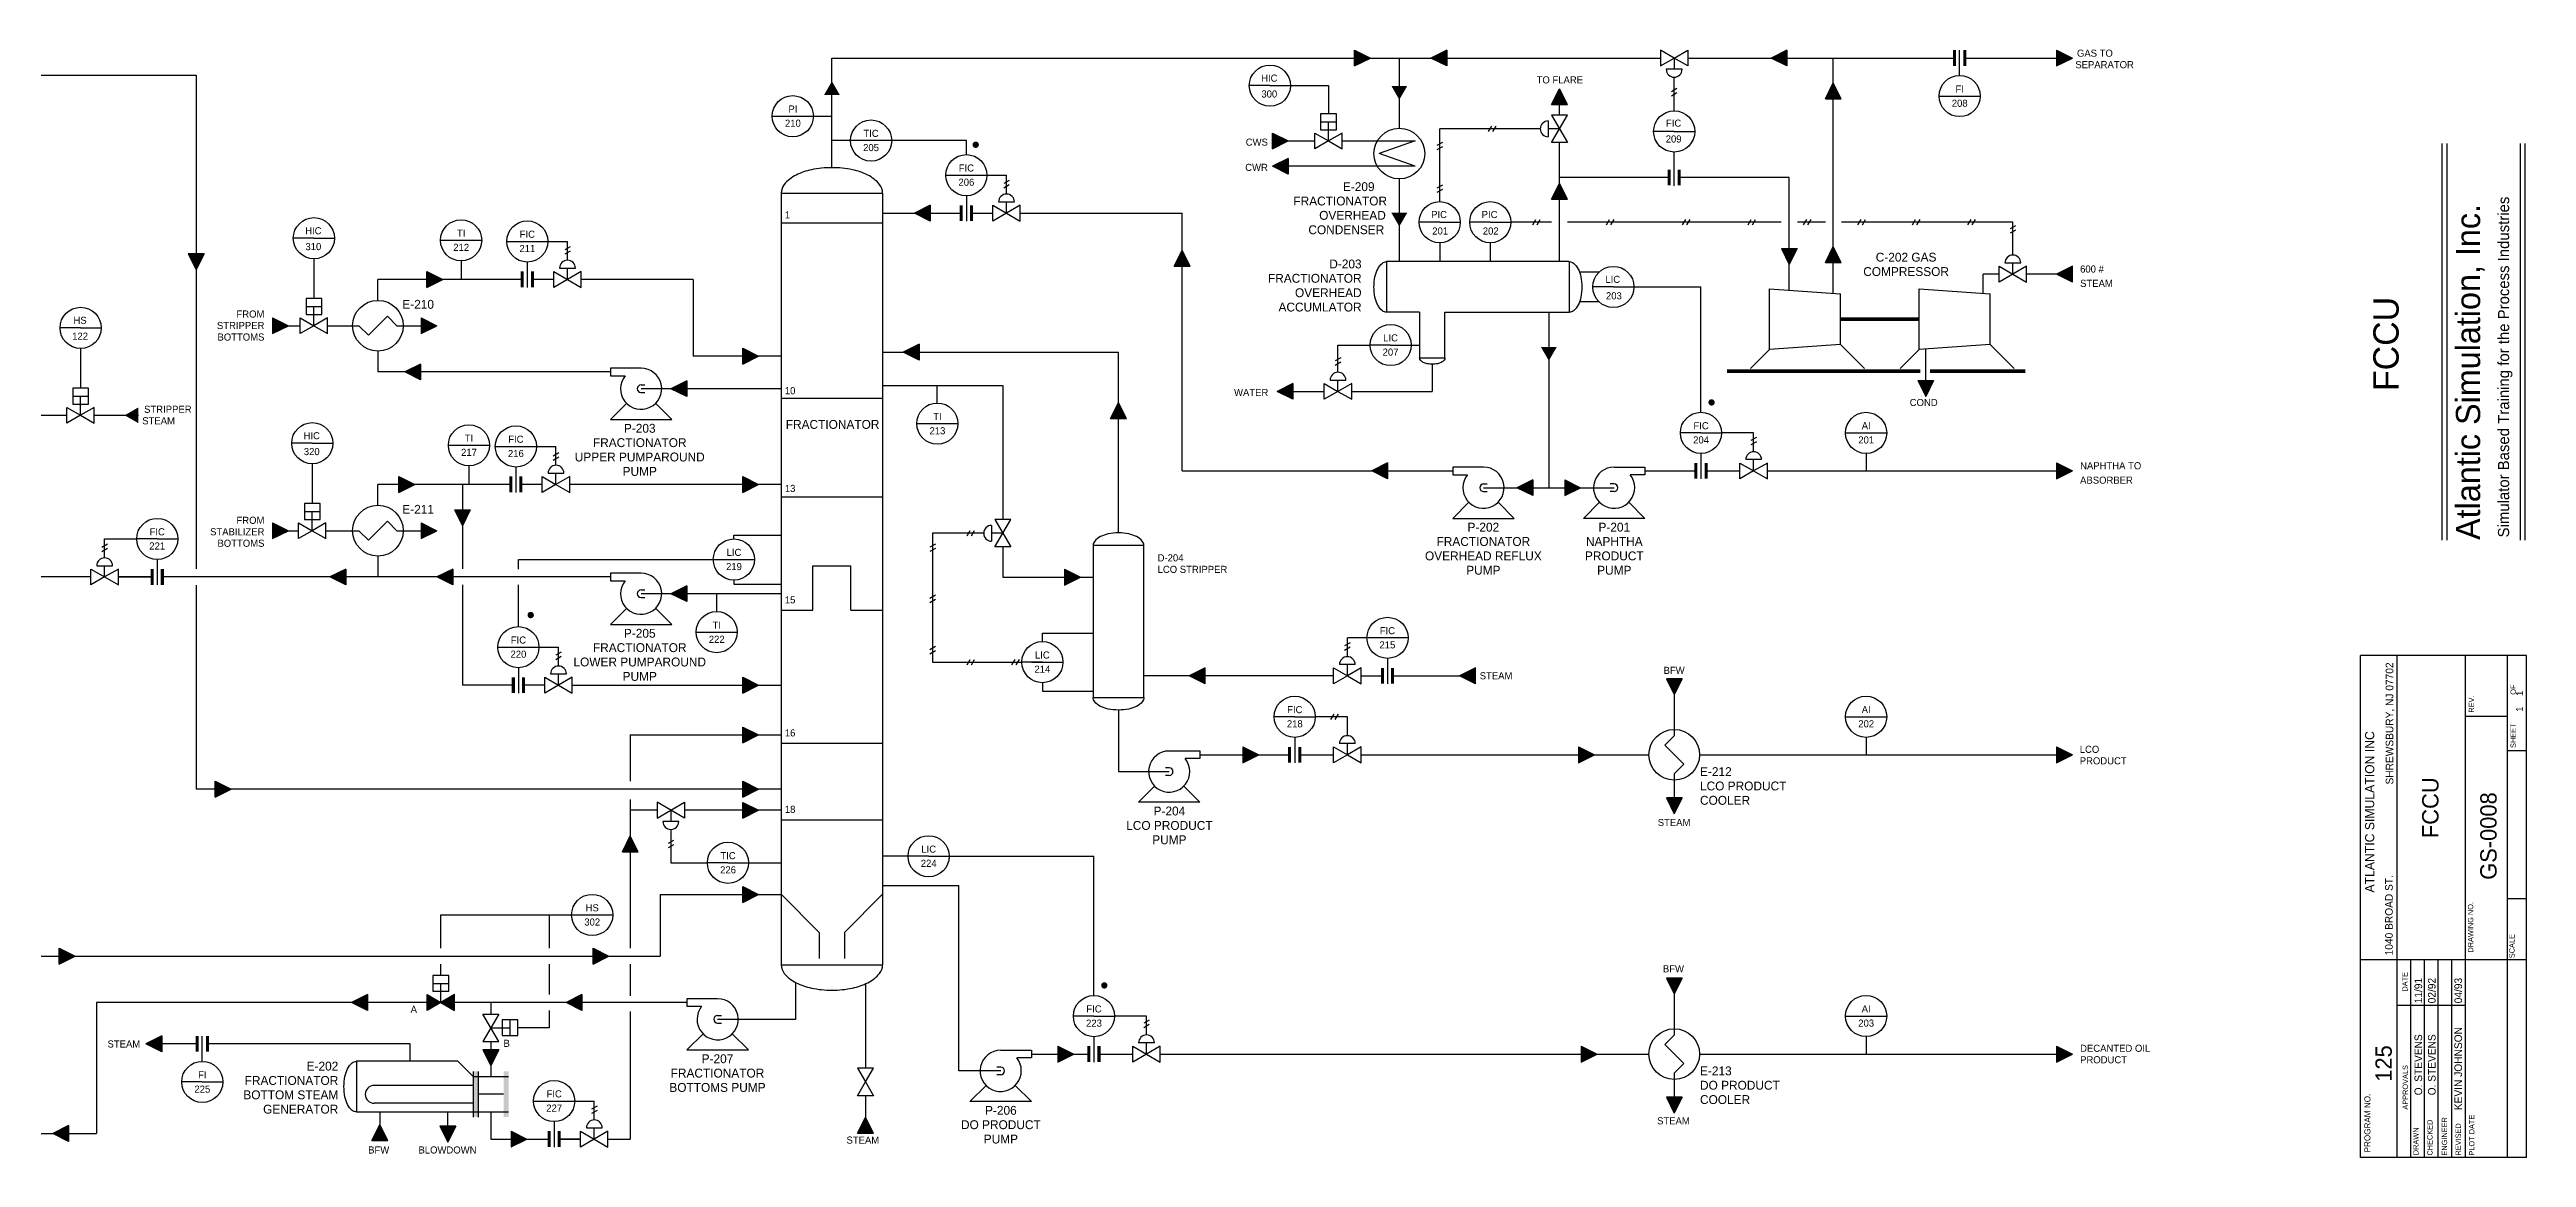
# Model space of a CAD drawing. Extents: x 0.1 to 82.6, y 0 to 21.8.
# Drawn here: x 33.72 to 82.56, y -0.03 to 21.83 of the extents above; entities that cross this region are included whole.
import ezdxf
from ezdxf.enums import TextEntityAlignment as Align

# ---------------------------------------------------------------- set-up
doc = ezdxf.new("R2010")
doc.units = 0
doc.linetypes.add('HIDDEN', pattern=[0])
doc.layers.get('0').update_dxf_attribs({"linetype": 'CONTINUOUS'})
for name, color, linetype in [('E-EQUIP', 2, 'HIDDEN'), ('E-INSTR', 4, 'HIDDEN'), ('EQUIP', 2, 'CONTINUOUS'), ('GS-SSSS', 7, 'CONTINUOUS'), ('INSTR', 4, 'CONTINUOUS'), ('LINE', 7, 'CONTINUOUS'), ('TEXT', 3, 'CONTINUOUS'), ('TITLE', 6, 'CONTINUOUS'), ('VALVE', 1, 'CONTINUOUS')]:
    doc.layers.add(name, color=color, linetype=linetype)

# ---------------------------------------------------------------- blocks, each defined once
blk = doc.blocks.new('G-ARROW')
at = {"color": 0}
for p, q in [((-0.3125, 0.15625), (0, 0)), ((-0.3125, 0.15625), (-0.3125, -0.15625)), ((-0.3125, -0.15625), (0, 0))]:
    blk.add_line(p, q, dxfattribs=at)
blk.add_solid([(0, 0), (-0.3125, 0.15625), (-0.3125, -0.15625)], dxfattribs=at)
blk = doc.blocks.new('ARROW')
at = {"color": 0}
blk.add_solid([(0, 0), (-0.271, 0.156), (-0.271, -0.156)], dxfattribs=at)
blk = doc.blocks.new('PN-V')
at = {"color": 0}
for p, q in [((0.054, 0.031), (-0.054, -0.031)), ((0.054, -0.055), (-0.054, -0.118))]:
    blk.add_line(p, q, dxfattribs=at)
blk = doc.blocks.new('HS-NO')
at = {"color": 0}
for p, q in [((0.156, 0.378), (-0.156, 0.378)), ((0, 0), (0, 0.378))]:
    blk.add_line(p, q, dxfattribs=at)
for points in [[(0.156, 0.222), (0.156, 0.534), (-0.156, 0.534), (-0.156, 0.222)], [(-0.271, -0.156), (-0.271, 0.156), (0, 0)], [(0.271, -0.156), (0.271, 0.156), (0, 0)]]:
    blk.add_lwpolyline(points, close=True, dxfattribs=at)
blk = doc.blocks.new('HS-NC')
at = {"color": 0}
for p, q in [((-0.156, 0.378), (0.156, 0.378)), ((0, 0), (0, 0.378))]:
    blk.add_line(p, q, dxfattribs=at)
for points in [[(0.156, 0.222), (0.156, 0.534), (-0.156, 0.534), (-0.156, 0.222)], [(-0.271, -0.156), (-0.271, 0.156), (0, 0)], [(0.271, -0.156), (0.271, 0.156), (0, 0)]]:
    blk.add_lwpolyline(points, close=True, dxfattribs=at)
blk.add_solid([(0.271, -0.156), (0.271, 0.156), (-0.271, 0.156), (-0.271, -0.156)], dxfattribs=at)
blk = doc.blocks.new('PN-H')
at = {"color": 0}
for p, q in [((-0.031, -0.054), (0.031, 0.054)), ((0.055, -0.054), (0.118, 0.054))]:
    blk.add_line(p, q, dxfattribs=at)

msp = doc.modelspace()

# ---------------------------------------------------------------- linework, layer by layer
at = {"color": 0}
for p, q in [((82.562, 9.87), (79.292, 9.87)), ((79.292, -0.03), (79.292, 9.87)), ((80.012, -0.03), (80.012, 9.87)), ((81.362, -0.03), (81.362, 9.87)), ((82.187, -0.03), (82.187, 9.87)), ((82.562, -0.03), (82.562, 9.87)), ((82.187, 8.67), (81.362, 8.67)), ((82.562, 7.995), (82.187, 7.995)), ((82.562, 5.07), (82.187, 5.07)), ((82.562, 3.87), (79.292, 3.87)), ((80.282, -0.03), (80.282, 3.87)), ((80.552, -0.03), (80.552, 3.87)), ((80.822, -0.03), (80.822, 3.87)), ((81.092, -0.03), (81.092, 3.87)), ((81.362, 2.97), (80.012, 2.97)), ((82.562, -0.03), (79.292, -0.03))]:
    msp.add_line(p, q, dxfattribs=at)
for points in [[(71.255, 21.815), (71.255, 21.502), (71.315, 21.815), (71.315, 21.502)], [(71.515, 21.815), (71.515, 21.502), (71.455, 21.815), (71.455, 21.502)], [(65.626, 19.46), (65.626, 19.148), (65.686, 19.46), (65.686, 19.148)], [(65.886, 19.46), (65.886, 19.148), (65.826, 19.46), (65.826, 19.148)], [(51.668, 18.442), (51.668, 18.755), (51.728, 18.442), (51.728, 18.755)], [(51.928, 18.442), (51.928, 18.755), (51.868, 18.442), (51.868, 18.755)], [(43.011, 17.135), (43.011, 17.448), (43.071, 17.135), (43.071, 17.448)], [(43.271, 17.135), (43.271, 17.448), (43.211, 17.135), (43.211, 17.448)], [(42.785, 13.091), (42.785, 13.404), (42.845, 13.091), (42.845, 13.404)], [(43.045, 13.091), (43.045, 13.404), (42.985, 13.091), (42.985, 13.404)], [(66.154, 13.358), (66.154, 13.67), (66.214, 13.358), (66.214, 13.67)], [(66.414, 13.358), (66.414, 13.67), (66.354, 13.358), (66.354, 13.67)], [(35.714, 11.266), (35.714, 11.578), (35.774, 11.266), (35.774, 11.578)], [(35.974, 11.266), (35.974, 11.578), (35.914, 11.266), (35.914, 11.578)], [(42.835, 9.131), (42.835, 9.443), (42.895, 9.131), (42.895, 9.443)], [(43.095, 9.131), (43.095, 9.443), (43.035, 9.131), (43.035, 9.443)], [(59.973, 9.315), (59.973, 9.627), (60.033, 9.315), (60.033, 9.627)], [(60.233, 9.315), (60.233, 9.627), (60.173, 9.315), (60.173, 9.627)], [(58.143, 7.757), (58.143, 8.07), (58.203, 7.757), (58.203, 8.07)], [(58.403, 7.757), (58.403, 8.07), (58.343, 7.757), (58.343, 8.07)], [(36.602, 2.366), (36.602, 2.054), (36.662, 2.366), (36.662, 2.054)], [(36.862, 2.366), (36.862, 2.054), (36.802, 2.366), (36.802, 2.054)], [(54.184, 1.853), (54.184, 2.166), (54.244, 1.853), (54.244, 2.166)], [(54.444, 1.853), (54.444, 2.166), (54.384, 1.853), (54.384, 2.166)], [(43.54, 0.176), (43.54, 0.489), (43.6, 0.176), (43.6, 0.489)], [(43.8, 0.176), (43.8, 0.489), (43.74, 0.176), (43.74, 0.489)]]:
    msp.add_solid(points, dxfattribs=at)
at = {"layer": 'E-EQUIP', "color": 0}
for p, q in [((48.148, 18.411), (50.148, 18.411)), ((48.148, 14.948), (50.148, 14.948)), ((48.148, 13.001), (50.148, 13.001)), ((48.773, 11.64), (49.523, 11.64)), ((48.773, 10.765), (48.773, 11.64)), ((49.523, 10.765), (49.523, 11.64)), ((48.148, 10.765), (48.773, 10.765)), ((49.523, 10.765), (50.148, 10.765)), ((48.148, 8.141), (50.148, 8.141)), ((48.148, 6.632), (50.148, 6.632))]:
    msp.add_line(p, q, dxfattribs=at)
at = {"layer": 'E-INSTR', "color": 0}
for p, q in [((51.798, 20.031), (50.326, 20.031)), ((51.798, 19.755), (51.798, 20.031)), ((64.964, 17.143), (66.284, 17.143)), ((66.284, 14.67), (66.284, 17.143)), ((42.965, 11.578), (42.965, 11.766)), ((42.965, 11.766), (46.808, 11.766)), ((42.965, 10.443), (42.965, 11.265)), ((53.086, 9.742), (53.298, 9.742)), ((51.461, 5.912), (54.314, 5.912)), ((54.314, 3.166), (54.314, 5.912)), ((41.435, 4.097), (41.435, 4.754)), ((41.435, 4.754), (44.013, 4.754)), ((43.571, 4.754), (43.571, 4.097)), ((41.435, 3.561), (41.435, 3.784)), ((43.571, 3.784), (43.571, 3.184)), ((43.571, 2.529), (42.957, 2.529)), ((43.571, 2.871), (43.571, 2.529))]:
    msp.add_line(p, q, dxfattribs=at)
at = {"layer": 'EQUIP', "color": 0}
for p, q in [((48.148, 18.996), (50.148, 18.996)), ((48.148, 18.996), (48.148, 3.77)), ((50.148, 18.996), (50.148, 3.77)), ((63.686, 17.643), (60.086, 17.643)), ((60.086, 17.643), (60.086, 16.643)), ((63.686, 17.643), (63.686, 16.643)), ((67.633, 17.106), (69.033, 17.006)), ((67.633, 15.906), (67.633, 17.106)), ((70.586, 17.106), (71.986, 17.006)), ((70.586, 15.906), (70.586, 17.106)), ((60.736, 16.643), (60.086, 16.643)), ((60.736, 16.643), (60.736, 15.743)), ((61.236, 15.743), (61.236, 16.643)), ((61.236, 16.643), (63.686, 16.643)), ((69.033, 16.006), (69.033, 17.006)), ((71.986, 16.006), (71.986, 17.006)), ((60.736, 15.743), (61.236, 15.743)), ((67.633, 15.906), (67.259, 15.533)), ((69.033, 16.006), (67.633, 15.906)), ((69.033, 16.006), (69.508, 15.533)), ((70.586, 15.906), (70.212, 15.533)), ((71.986, 16.006), (70.586, 15.906)), ((71.986, 16.006), (72.46, 15.533)), ((55.298, 12.044), (54.298, 12.044)), ((54.298, 12.044), (54.298, 9.044)), ((55.298, 9.044), (55.298, 12.044)), ((54.298, 9.044), (55.298, 9.044)), ((48.148, 5.163), (48.898, 4.41)), ((50.148, 5.163), (49.398, 4.41)), ((48.898, 4.41), (48.898, 3.896)), ((49.398, 4.41), (49.398, 3.896)), ((48.148, 3.77), (50.148, 3.77)), ((41.773, 1.867), (39.773, 1.867)), ((39.773, 1.867), (39.773, 0.867)), ((42.073, 1.567), (41.773, 1.867)), ((42.073, 1.667), (42.073, 0.767)), ((42.073, 1.567), (42.773, 1.567)), ((42.173, 1.667), (42.173, 0.767)), ((42.673, 1.217), (42.173, 1.217)), ((39.773, 0.867), (42.773, 0.867))]:
    msp.add_line(p, q, dxfattribs=at)
for points in [[(50.148, 18.996, 0.174705), (50.087, 19.166, 0.104203), (49.855, 19.35, 0.064948), (49.552, 19.455, 0.051099), (49.148, 19.496, 0.051099), (48.744, 19.455, 0.064948), (48.441, 19.35, 0.104203), (48.209, 19.166, 0.174705), (48.148, 18.996, 0.174705)], [(60.086, 16.643, -0.174705), (60.001, 16.673, -0.104203), (59.909, 16.789, -0.064948), (59.856, 16.94, -0.051099), (59.836, 17.143, -0.051099), (59.856, 17.345, -0.064948), (59.909, 17.496, -0.104203), (60.001, 17.612, -0.174705), (60.086, 17.643, -0.174705)], [(63.686, 17.643, -0.174705), (63.77, 17.612, -0.104203), (63.862, 17.496, -0.064948), (63.915, 17.345, -0.051099), (63.936, 17.143, -0.051099), (63.915, 16.94, -0.064948), (63.862, 16.789, -0.104203), (63.77, 16.673, -0.174705), (63.686, 16.643, -0.174705)], [(61.236, 15.743, -0.174705), (61.22, 15.7, -0.104203), (61.162, 15.654, -0.064948), (61.087, 15.628, -0.051099), (60.986, 15.618, -0.051099), (60.885, 15.628, -0.064948), (60.809, 15.654, -0.104203), (60.751, 15.7, -0.174705), (60.736, 15.743, -0.174705)], [(55.298, 12.044, 0.176325), (55.268, 12.127, 0.103901), (55.152, 12.218, 0.064303), (55.001, 12.27, 0.050467), (54.798, 12.291, 0.050467), (54.596, 12.27, 0.064303), (54.445, 12.218, 0.103901), (54.329, 12.127, 0.176325), (54.298, 12.044, 0.176325)], [(55.298, 9.044, -0.176325), (55.268, 8.96, -0.103901), (55.152, 8.869, -0.064303), (55.001, 8.817, -0.050467), (54.798, 8.797, -0.050467), (54.596, 8.817, -0.064303), (54.445, 8.869, -0.103901), (54.329, 8.96, -0.176325), (54.298, 9.044, -0.176325)], [(48.148, 3.77, 0.174705), (48.209, 3.601, 0.104203), (48.441, 3.417, 0.064948), (48.744, 3.312, 0.051099), (49.148, 3.27, 0.051099), (49.552, 3.312, 0.064948), (49.855, 3.417, 0.104203), (50.087, 3.601, 0.174705), (50.148, 3.77, 0.174705)], [(39.773, 0.867, -0.176325), (39.689, 0.898, -0.103901), (39.598, 1.014, -0.064303), (39.546, 1.165, -0.050467), (39.526, 1.367, -0.050467), (39.546, 1.57, -0.064303), (39.598, 1.721, -0.103901), (39.689, 1.837, -0.176325), (39.773, 1.867, -0.176325)]]:
    msp.add_lwpolyline(points, format="xyb", dxfattribs=at)
at = {"layer": 'EQUIP', "color": 0, "const_width": 0.075}
for points in [[(69.033, 16.506), (70.586, 16.506)], [(66.795, 15.481), (70.611, 15.481)], [(70.803, 15.481), (72.683, 15.481)]]:
    msp.add_lwpolyline(points, dxfattribs=at)
at = {"layer": 'EQUIP', "color": 0}
for centre in [(60.336, 19.773), (40.196, 16.379), (40.196, 12.335), (65.758, 7.914), (65.758, 2.009)]:
    msp.add_circle(centre, 0.5, dxfattribs=at)
for points in [[(42.073, 1.667), (42.073, 0.767), (42.173, 1.667), (42.173, 0.767)], [(42.673, 1.667), (42.673, 0.767), (42.773, 1.667), (42.773, 0.767)]]:
    msp.add_solid(points, dxfattribs=at)
at = {"layer": 'INSTR', "color": 0}
for p, q in [((71.385, 21.315), (71.385, 21.815)), ((57.784, 21.115), (57.377, 21.115)), ((57.784, 21.115), (58.19, 21.115)), ((65.756, 20.617), (65.756, 21.281)), ((70.979, 20.909), (71.791, 20.909)), ((47.97, 20.512), (48.782, 20.512)), ((48.782, 20.512), (49.148, 20.512)), ((49.514, 20.031), (49.148, 20.031)), ((50.326, 20.031), (49.514, 20.031)), ((63.116, 20.261), (61.132, 20.261)), ((61.132, 18.827), (61.132, 20.261)), ((65.756, 20.21), (65.35, 20.21)), ((65.756, 20.21), (66.162, 20.21)), ((65.756, 19.138), (65.756, 19.804)), ((51.391, 19.348), (52.204, 19.348)), ((52.204, 19.348), (52.589, 19.348)), ((52.589, 18.976), (52.589, 19.348)), ((51.798, 18.942), (51.798, 18.442)), ((38.933, 18.104), (38.527, 18.104)), ((38.933, 18.104), (39.34, 18.104)), ((61.132, 18.421), (60.726, 18.421)), ((61.132, 18.421), (61.538, 18.421)), ((62.129, 18.421), (61.722, 18.421)), ((62.129, 18.421), (62.535, 18.421)), ((63.336, 18.421), (62.535, 18.421)), ((67.867, 18.421), (63.65, 18.421)), ((68.737, 18.421), (68.186, 18.421)), ((72.435, 18.421), (69.053, 18.421)), ((72.435, 17.773), (72.435, 18.421)), ((41.429, 18.063), (42.241, 18.063)), ((41.835, 17.657), (41.835, 17.291)), ((42.735, 18.041), (43.547, 18.041)), ((43.141, 17.635), (43.141, 17.135)), ((43.547, 18.041), (43.933, 18.041)), ((43.933, 17.669), (43.933, 18.041)), ((61.132, 18.015), (61.132, 17.64)), ((62.129, 18.015), (62.129, 17.64)), ((64.275, 17.435), (63.891, 17.435)), ((64.557, 17.143), (64.151, 17.143)), ((64.557, 17.143), (64.964, 17.143)), ((64.275, 16.85), (63.891, 16.85)), ((34.333, 16.336), (33.927, 16.336)), ((34.333, 16.336), (34.739, 16.336)), ((59.126, 15.461), (59.126, 15.997)), ((59.126, 15.997), (59.758, 15.997)), ((60.165, 15.997), (59.758, 15.997)), ((60.165, 15.997), (60.736, 15.997)), ((51.226, 14.853), (51.226, 15.198)), ((50.82, 14.447), (51.633, 14.447)), ((66.284, 14.264), (65.878, 14.264)), ((66.284, 14.264), (66.69, 14.264)), ((67.323, 14.264), (66.69, 14.264)), ((67.323, 13.892), (67.323, 14.264)), ((69.135, 14.264), (69.947, 14.264)), ((38.901, 14.06), (38.495, 14.06)), ((38.901, 14.06), (39.307, 14.06)), ((41.584, 14.019), (42.396, 14.019)), ((42.508, 13.997), (43.321, 13.997)), ((43.321, 13.997), (43.706, 13.997)), ((43.706, 13.625), (43.706, 13.997)), ((66.284, 13.858), (66.284, 13.358)), ((69.541, 13.858), (69.541, 13.514)), ((41.99, 13.613), (41.99, 13.247)), ((42.915, 13.591), (42.915, 13.091)), ((47.214, 12.249), (48.148, 12.249)), ((47.214, 12.172), (47.214, 12.249)), ((51.134, 12.284), (51.134, 9.742)), ((52.14, 12.284), (51.134, 12.284)), ((34.806, 12.172), (35.438, 12.172)), ((34.806, 11.8), (34.806, 12.172)), ((35.844, 12.172), (35.438, 12.172)), ((35.844, 12.172), (36.251, 12.172)), ((35.844, 11.766), (35.844, 11.266)), ((46.808, 11.766), (47.621, 11.766)), ((47.214, 11.36), (47.214, 11.283)), ((47.214, 11.283), (48.148, 11.283)), ((46.875, 10.74), (46.875, 11.091)), ((46.468, 10.334), (47.281, 10.334)), ((53.298, 10.148), (53.298, 10.316)), ((53.298, 10.316), (54.298, 10.316)), ((42.559, 10.037), (43.371, 10.037)), ((43.371, 10.037), (43.757, 10.037)), ((43.757, 9.665), (43.757, 10.037)), ((59.311, 9.849), (59.311, 10.221)), ((59.696, 10.221), (59.311, 10.221)), ((60.509, 10.221), (59.696, 10.221)), ((60.103, 9.815), (60.103, 9.315)), ((42.965, 9.631), (42.965, 9.131)), ((51.134, 9.742), (52.892, 9.742)), ((53.298, 9.742), (52.892, 9.742)), ((53.298, 9.742), (53.705, 9.742)), ((53.298, 9.335), (53.298, 9.167)), ((53.298, 9.167), (54.298, 9.167)), ((58.273, 8.664), (57.867, 8.664)), ((58.273, 8.664), (58.68, 8.664)), ((59.312, 8.664), (58.68, 8.664)), ((59.312, 8.291), (59.312, 8.664)), ((69.135, 8.664), (69.947, 8.664)), ((58.273, 8.257), (58.273, 7.757)), ((69.541, 8.258), (69.541, 7.914)), ((45.97, 6.441), (45.97, 5.783)), ((50.648, 5.912), (50.148, 5.912)), ((51.054, 5.912), (50.648, 5.912)), ((51.054, 5.912), (51.461, 5.912)), ((45.97, 5.783), (46.691, 5.783)), ((47.097, 5.783), (46.691, 5.783)), ((47.097, 5.783), (47.504, 5.783)), ((47.504, 5.783), (48.148, 5.783)), ((44.013, 4.754), (44.826, 4.754)), ((54.314, 2.759), (53.907, 2.759)), ((54.314, 2.759), (54.72, 2.759)), ((55.352, 2.759), (54.72, 2.759)), ((55.352, 2.387), (55.352, 2.759)), ((69.135, 2.76), (69.947, 2.76)), ((36.732, 1.866), (36.732, 2.366)), ((54.314, 2.353), (54.314, 1.853)), ((69.541, 2.353), (69.541, 2.009)), ((36.732, 1.46), (36.326, 1.46)), ((36.732, 1.46), (37.138, 1.46)), ((43.264, 1.083), (44.076, 1.083)), ((44.076, 1.083), (44.462, 1.083)), ((44.462, 0.71), (44.462, 1.083)), ((43.67, 0.676), (43.67, 0.176))]:
    msp.add_line(p, q, dxfattribs=at)
at = {"layer": 'INSTR', "color": 0, "linetype": 'HIDDEN'}
for p, q in [((58.19, 21.115), (58.939, 21.115)), ((58.939, 21.115), (58.939, 20.557)), ((38.933, 17.697), (38.933, 16.913)), ((34.333, 15.93), (34.333, 15.145)), ((38.901, 13.653), (38.901, 12.869))]:
    msp.add_line(p, q, dxfattribs=at)
at = {"layer": 'INSTR', "color": 0, "const_width": 0.0625}
for points in [[(51.951, 19.948, 1), (52.014, 19.948, 1)], [(66.462, 14.865, 1), (66.524, 14.865, 1)], [(43.176, 10.67, 1), (43.239, 10.67, 1)], [(54.488, 3.364, 1), (54.55, 3.364, 1)]]:
    msp.add_lwpolyline(points, format="xyb", close=True, dxfattribs=at)
at = {"layer": 'INSTR', "color": 0}
for centre in [(57.784, 21.115), (71.385, 20.909), (48.376, 20.512), (65.756, 20.21), (49.92, 20.031), (51.798, 19.348), (61.132, 18.421), (62.129, 18.421), (38.933, 18.104), (41.835, 18.063), (43.141, 18.041), (64.557, 17.143), (34.333, 16.336), (60.165, 15.997), (51.226, 14.447), (66.284, 14.264), (69.541, 14.264), (38.901, 14.06), (41.99, 14.019), (42.915, 13.997), (35.844, 12.172), (47.214, 11.766), (42.965, 10.037), (46.875, 10.334), (60.103, 10.221), (53.298, 9.742), (58.273, 8.664), (69.541, 8.664), (47.097, 5.783), (51.054, 5.912), (44.42, 4.754), (54.314, 2.759), (69.541, 2.76), (36.732, 1.46), (43.67, 1.083)]:
    msp.add_circle(centre, 0.406, dxfattribs=at)
at = {"layer": 'LINE', "color": 0}
for p, q in [((49.148, 21.659), (65.485, 21.659)), ((49.148, 19.496), (49.148, 21.659)), ((60.336, 21.659), (60.336, 20.273)), ((66.026, 21.659), (71.255, 21.659)), ((68.894, 17.016), (68.894, 21.659)), ((71.515, 21.659), (73.608, 21.659)), ((32.153, 21.32), (36.613, 21.32)), ((36.613, 21.32), (36.613, 11.579)), ((63.494, 20.531), (63.494, 21.053)), ((57.932, 20.023), (58.669, 20.023)), ((59.21, 20.023), (60.648, 20.023)), ((60.648, 20.023), (59.936, 19.773)), ((60.648, 19.523), (59.936, 19.773)), ((63.494, 17.643), (63.494, 19.99)), ((60.648, 19.523), (57.932, 19.523)), ((60.336, 19.273), (60.336, 17.643)), ((65.626, 19.304), (63.494, 19.304)), ((68.026, 19.304), (65.886, 19.304)), ((68.026, 17.078), (68.026, 19.304)), ((50.148, 18.598), (51.668, 18.598)), ((51.928, 18.598), (52.319, 18.598)), ((52.86, 18.598), (56.053, 18.598)), ((56.053, 13.514), (56.053, 18.598)), ((40.196, 16.879), (40.196, 17.291)), ((43.011, 17.291), (40.196, 17.291)), ((43.662, 17.291), (43.271, 17.291)), ((46.41, 17.291), (44.203, 17.291)), ((46.41, 17.291), (46.41, 15.779)), ((71.846, 17.016), (71.846, 17.396)), ((72.165, 17.396), (71.846, 17.396)), ((73.608, 17.396), (72.706, 17.396)), ((63.284, 16.643), (63.284, 13.183)), ((38.118, 16.379), (38.663, 16.379)), ((39.204, 16.379), (39.821, 16.379)), ((39.821, 16.379), (40.008, 16.191)), ((40.008, 16.191), (40.383, 16.566)), ((40.383, 16.566), (40.571, 16.379)), ((40.571, 16.379), (41.36, 16.379)), ((40.196, 15.879), (40.196, 15.466)), ((48.148, 15.779), (46.41, 15.779)), ((50.148, 15.857), (54.798, 15.857)), ((54.798, 12.291), (54.798, 15.857)), ((70.716, 14.985), (70.716, 15.916)), ((44.779, 15.466), (40.196, 15.466)), ((45.385, 15.541), (44.779, 15.541)), ((44.779, 15.541), (44.779, 15.391)), ((44.779, 15.391), (45.07, 15.391)), ((45.385, 15.21), (45.46, 15.21)), ((50.148, 15.198), (52.517, 15.198)), ((52.517, 15.198), (52.517, 12.554)), ((60.986, 15.618), (60.986, 15.083)), ((45.098, 14.847), (44.779, 14.528)), ((48.148, 15.135), (45.385, 15.135)), ((45.385, 15.06), (45.46, 15.06)), ((45.672, 14.847), (45.991, 14.528)), ((57.924, 15.083), (58.856, 15.083)), ((59.397, 15.083), (60.986, 15.083)), ((33.38, 14.611), (34.062, 14.611)), ((34.603, 14.611), (35.472, 14.611)), ((44.779, 14.528), (45.991, 14.528)), ((40.196, 12.835), (40.196, 13.247)), ((42.785, 13.247), (40.196, 13.247)), ((41.861, 13.247), (41.861, 11.579)), ((43.436, 13.247), (43.045, 13.247)), ((48.148, 13.247), (43.977, 13.247)), ((56.053, 13.514), (61.39, 13.514)), ((61.39, 13.589), (61.39, 13.439)), ((61.996, 13.589), (61.39, 13.589)), ((61.39, 13.439), (61.681, 13.439)), ((61.996, 13.258), (62.071, 13.258)), ((64.571, 13.258), (64.496, 13.258)), ((64.571, 13.589), (65.178, 13.589)), ((65.178, 13.439), (64.887, 13.439)), ((65.178, 13.589), (65.178, 13.439)), ((65.178, 13.514), (66.154, 13.514)), ((66.414, 13.514), (67.052, 13.514)), ((61.708, 12.896), (61.39, 12.577)), ((61.996, 13.183), (64.571, 13.183)), ((61.996, 13.108), (62.071, 13.108)), ((62.283, 12.896), (62.602, 12.577)), ((64.284, 12.896), (63.965, 12.577)), ((64.571, 13.108), (64.496, 13.108)), ((64.859, 12.896), (65.178, 12.577)), ((38.118, 12.335), (38.63, 12.335)), ((39.171, 12.335), (39.821, 12.335)), ((39.821, 12.335), (40.008, 12.147)), ((40.008, 12.147), (40.383, 12.522)), ((40.383, 12.522), (40.571, 12.335)), ((40.571, 12.335), (41.36, 12.335)), ((61.39, 12.577), (62.602, 12.577)), ((65.178, 12.577), (63.965, 12.577)), ((40.196, 11.835), (40.196, 11.422)), ((52.517, 12.013), (52.517, 11.417)), ((34.535, 11.422), (33.494, 11.422)), ((35.714, 11.422), (35.077, 11.422)), ((35.077, 11.422), (35.714, 11.422)), ((44.779, 11.422), (35.974, 11.422)), ((36.613, 11.259), (36.613, 7.237)), ((41.861, 11.265), (41.861, 9.287)), ((44.779, 11.497), (44.779, 11.347)), ((45.385, 11.497), (44.779, 11.497)), ((44.779, 11.347), (45.07, 11.347)), ((52.517, 11.417), (54.298, 11.417)), ((45.098, 10.803), (44.779, 10.484)), ((45.385, 11.166), (45.46, 11.166)), ((48.148, 11.091), (45.385, 11.091)), ((45.385, 11.016), (45.46, 11.016)), ((45.672, 10.803), (45.991, 10.484)), ((44.779, 10.484), (45.991, 10.484)), ((42.835, 9.287), (41.861, 9.287)), ((43.486, 9.287), (43.095, 9.287)), ((43.486, 9.287), (43.095, 9.287)), ((44.027, 9.287), (48.148, 9.287)), ((59.04, 9.471), (55.298, 9.471)), ((59.581, 9.471), (59.973, 9.471)), ((59.581, 9.471), (59.973, 9.471)), ((60.233, 9.471), (61.836, 9.471)), ((65.758, 9.414), (65.758, 8.289)), ((54.798, 8.797), (54.798, 7.582)), ((45.172, 8.305), (48.148, 8.305)), ((45.172, 8.305), (45.172, 7.394)), ((55.798, 7.989), (56.405, 7.989)), ((56.405, 7.839), (56.114, 7.839)), ((56.405, 7.989), (56.405, 7.839)), ((56.405, 7.914), (58.193, 7.914)), ((58.403, 7.914), (59.041, 7.914)), ((58.735, 7.914), (59.041, 7.914)), ((59.582, 7.914), (65.258, 7.914)), ((65.758, 8.289), (65.571, 8.101)), ((65.571, 8.101), (65.946, 7.726)), ((66.258, 7.914), (73.608, 7.914)), ((54.798, 7.582), (55.798, 7.582)), ((55.798, 7.657), (55.723, 7.657)), ((55.798, 7.507), (55.723, 7.507)), ((65.946, 7.726), (65.758, 7.539)), ((65.758, 7.539), (65.758, 6.75)), ((48.148, 7.237), (36.613, 7.237)), ((45.172, 7.032), (45.172, 4.098)), ((55.511, 7.295), (55.192, 6.976)), ((56.405, 6.976), (55.192, 6.976)), ((56.086, 7.295), (56.405, 6.976)), ((45.699, 6.819), (45.172, 6.819)), ((48.148, 6.819), (46.241, 6.819)), ((45.761, 5.158), (48.148, 5.158)), ((45.761, 5.158), (45.761, 3.94)), ((50.148, 5.333), (51.647, 5.333)), ((51.647, 1.678), (51.647, 5.333)), ((31.446, 3.94), (45.761, 3.94)), ((45.172, 3.785), (45.172, 3.161)), ((48.433, 2.696), (48.433, 3.421)), ((65.758, 3.509), (65.758, 2.384)), ((41.164, 3.027), (34.646, 3.027)), ((34.646, 3.027), (34.646, 0.443)), ((46.287, 3.027), (41.705, 3.027)), ((42.423, 3.027), (42.423, 2.8)), ((46.287, 3.102), (46.287, 2.952)), ((46.894, 3.102), (46.287, 3.102)), ((46.287, 2.952), (46.579, 2.952)), ((49.81, 3.396), (49.81, 1.73)), ((45.172, 2.848), (45.172, 0.333)), ((46.894, 2.771), (46.969, 2.771)), ((46.894, 2.696), (48.433, 2.696)), ((46.894, 2.621), (46.969, 2.621)), ((36.602, 2.21), (35.904, 2.21)), ((40.828, 2.21), (36.862, 2.21)), ((40.828, 1.867), (40.828, 2.21)), ((42.423, 2.259), (42.423, 1.567)), ((46.606, 2.409), (46.287, 2.09)), ((46.287, 2.09), (47.5, 2.09)), ((47.181, 2.409), (47.5, 2.09)), ((52.476, 2.084), (53.082, 2.084)), ((53.082, 2.084), (53.082, 1.934)), ((53.082, 2.009), (54.184, 2.009)), ((54.444, 2.009), (55.081, 2.009)), ((55.623, 2.009), (65.258, 2.009)), ((65.758, 2.384), (65.571, 2.197)), ((65.571, 2.197), (65.946, 1.822)), ((66.258, 2.009), (73.608, 2.009)), ((52.476, 1.678), (51.647, 1.678)), ((52.476, 1.753), (52.401, 1.753)), ((52.476, 1.603), (52.401, 1.603)), ((53.082, 1.934), (52.791, 1.934)), ((65.946, 1.822), (65.758, 1.634)), ((65.758, 1.634), (65.758, 0.845)), ((42.073, 1.391), (40.121, 1.391)), ((42.073, 1.038), (40.121, 1.038)), ((49.81, 1.188), (49.81, 0.447)), ((52.189, 1.391), (51.87, 1.072)), ((53.082, 1.072), (51.87, 1.072)), ((52.763, 1.391), (53.082, 1.072)), ((40.233, 0.867), (40.233, 0.302)), ((41.575, 0.274), (41.575, 0.867)), ((42.423, 0.867), (42.423, 0.333)), ((15.743, 0.443), (34.646, 0.443)), ((42.423, 0.333), (43.54, 0.333)), ((43.8, 0.333), (44.191, 0.333)), ((44.191, 0.333), (43.8, 0.333)), ((44.732, 0.333), (45.172, 0.333))]:
    msp.add_line(p, q, dxfattribs=at)
msp.add_lwpolyline([(67.593, 13.514), (73.608, 13.514)], dxfattribs=at)
for centre, radius, start, end in [((45.385, 15.135), 0.406, 140.8931, 90), ((45.385, 15.135), 0.075, 90, 270), ((61.996, 13.183), 0.406, 140.8931, 90), ((61.996, 13.183), 0.075, 90, 270), ((64.571, 13.183), 0.406, 90, 39.1069), ((64.571, 13.183), 0.075, 270, 90), ((45.385, 11.091), 0.406, 140.8931, 90), ((45.385, 11.091), 0.075, 90, 270), ((55.798, 7.582), 0.406, 90, 39.1069), ((55.798, 7.582), 0.075, 270, 90), ((46.894, 2.696), 0.406, 140.8931, 90), ((46.894, 2.696), 0.075, 90, 270), ((52.476, 1.678), 0.406, 90, 39.1069), ((52.476, 1.678), 0.075, 270, 90), ((40.121, 1.215), 0.176, 90, 270)]:
    msp.add_arc(centre, radius, start, end, dxfattribs=at)
at = {"layer": 'TEXT', "color": 0}
for p, q in [((80.902, 12.145), (80.902, 19.971)), ((80.995, 12.145), (80.995, 19.971)), ((82.444, 12.145), (82.444, 19.971)), ((82.537, 12.145), (82.537, 19.971))]:
    msp.add_line(p, q, dxfattribs=at)
at = {"layer": 'VALVE', "color": 0}
for p, q in [((65.485, 21.815), (65.485, 21.502)), ((65.756, 21.659), (65.485, 21.815)), ((65.485, 21.502), (65.756, 21.659)), ((65.756, 21.659), (65.756, 21.437)), ((65.912, 21.437), (65.6, 21.437)), ((58.783, 20.401), (59.096, 20.401)), ((58.939, 20.023), (58.939, 20.401)), ((63.272, 20.417), (63.272, 20.104)), ((63.494, 20.261), (63.272, 20.261)), ((52.433, 18.82), (52.746, 18.82)), ((52.589, 18.598), (52.589, 18.82)), ((52.86, 18.755), (52.589, 18.598)), ((52.589, 18.598), (52.86, 18.442)), ((52.86, 18.442), (52.86, 18.755)), ((72.279, 17.617), (72.592, 17.617)), ((72.435, 17.396), (72.435, 17.617)), ((43.776, 17.513), (44.089, 17.513)), ((43.933, 17.291), (43.933, 17.513)), ((44.203, 17.448), (43.933, 17.291)), ((43.933, 17.291), (44.203, 17.135)), ((44.203, 17.135), (44.203, 17.448)), ((72.706, 17.552), (72.435, 17.396)), ((72.435, 17.396), (72.706, 17.239)), ((72.706, 17.239), (72.706, 17.552)), ((38.777, 16.756), (39.09, 16.756)), ((38.933, 16.379), (38.933, 16.756)), ((58.97, 15.305), (59.283, 15.305)), ((59.126, 15.083), (59.126, 15.305)), ((59.397, 15.24), (59.126, 15.083)), ((59.397, 14.927), (59.397, 15.24)), ((34.177, 14.989), (34.489, 14.989)), ((34.333, 14.611), (34.333, 14.989)), ((59.126, 15.083), (59.397, 14.927)), ((67.479, 13.736), (67.166, 13.736)), ((67.323, 13.514), (67.323, 13.736)), ((43.55, 13.469), (43.863, 13.469)), ((43.706, 13.247), (43.706, 13.469)), ((43.977, 13.404), (43.706, 13.247)), ((43.706, 13.247), (43.977, 13.091)), ((43.977, 13.091), (43.977, 13.404)), ((67.052, 13.358), (67.052, 13.67)), ((67.052, 13.67), (67.323, 13.514)), ((67.323, 13.514), (67.052, 13.358)), ((38.745, 12.713), (39.057, 12.713)), ((38.901, 12.335), (38.901, 12.713)), ((52.296, 12.44), (52.296, 12.127)), ((52.517, 12.284), (52.296, 12.284)), ((52.361, 12.013), (52.517, 12.284)), ((52.517, 12.284), (52.674, 12.013)), ((52.674, 12.013), (52.361, 12.013)), ((34.65, 11.643), (34.962, 11.643)), ((34.806, 11.422), (34.806, 11.643)), ((35.077, 11.578), (34.806, 11.422)), ((34.806, 11.422), (35.077, 11.266)), ((35.077, 11.266), (35.077, 11.578)), ((43.6, 9.509), (43.913, 9.509)), ((43.757, 9.287), (43.757, 9.509)), ((44.027, 9.443), (43.757, 9.287)), ((43.757, 9.287), (44.027, 9.131)), ((44.027, 9.131), (44.027, 9.443)), ((59.04, 9.315), (59.04, 9.627)), ((59.04, 9.627), (59.311, 9.471)), ((59.311, 9.471), (59.04, 9.315)), ((59.467, 9.693), (59.154, 9.693)), ((59.311, 9.471), (59.311, 9.693)), ((59.041, 7.757), (59.041, 8.07)), ((59.041, 8.07), (59.312, 7.914)), ((59.312, 7.914), (59.041, 7.757)), ((59.468, 8.135), (59.155, 8.135)), ((59.312, 7.914), (59.312, 8.135)), ((45.97, 6.819), (45.699, 6.976)), ((45.699, 6.976), (45.699, 6.663)), ((45.699, 6.663), (45.97, 6.819)), ((46.126, 6.598), (45.814, 6.598)), ((45.97, 6.819), (45.97, 6.598)), ((55.081, 1.853), (55.081, 2.166)), ((55.081, 2.166), (55.352, 2.009)), ((55.352, 2.009), (55.081, 1.853)), ((55.508, 2.231), (55.196, 2.231)), ((55.352, 2.009), (55.352, 2.231)), ((49.654, 1.188), (49.81, 1.459)), ((49.967, 1.188), (49.654, 1.188)), ((49.81, 1.459), (49.967, 1.188)), ((44.306, 0.554), (44.618, 0.554)), ((44.462, 0.333), (44.462, 0.554)), ((44.732, 0.489), (44.462, 0.333)), ((44.732, 0.176), (44.732, 0.489)), ((44.462, 0.333), (44.732, 0.176))]:
    msp.add_line(p, q, dxfattribs=at)
for points in [[(66.026, 21.815), (66.026, 21.502), (65.756, 21.659)], [(59.096, 20.245), (59.096, 20.557), (58.783, 20.557), (58.783, 20.245)], [(63.65, 20.531), (63.338, 20.531), (63.494, 20.261)], [(58.669, 19.867), (58.669, 20.179), (58.939, 20.023)], [(59.21, 19.867), (59.21, 20.179), (58.939, 20.023)], [(63.65, 19.99), (63.338, 19.99), (63.494, 20.261)], [(52.319, 18.442), (52.319, 18.755), (52.589, 18.598)], [(43.662, 17.135), (43.662, 17.448), (43.933, 17.291)], [(72.165, 17.239), (72.165, 17.552), (72.435, 17.396)], [(39.09, 16.6), (39.09, 16.913), (38.777, 16.913), (38.777, 16.6)], [(38.663, 16.222), (38.663, 16.535), (38.933, 16.379)], [(39.204, 16.222), (39.204, 16.535), (38.933, 16.379)], [(34.489, 14.833), (34.489, 15.145), (34.177, 15.145), (34.177, 14.833)], [(58.856, 14.927), (58.856, 15.24), (59.126, 15.083)], [(34.062, 14.455), (34.062, 14.767), (34.333, 14.611)], [(34.603, 14.455), (34.603, 14.767), (34.333, 14.611)], [(43.436, 13.091), (43.436, 13.404), (43.706, 13.247)], [(67.593, 13.358), (67.593, 13.67), (67.323, 13.514)], [(39.057, 12.556), (39.057, 12.869), (38.745, 12.869), (38.745, 12.556)], [(38.63, 12.178), (38.63, 12.491), (38.901, 12.335)], [(39.171, 12.178), (39.171, 12.491), (38.901, 12.335)], [(52.674, 12.554), (52.361, 12.554), (52.517, 12.284)], [(34.535, 11.266), (34.535, 11.578), (34.806, 11.422)], [(43.486, 9.131), (43.486, 9.443), (43.757, 9.287)], [(59.581, 9.315), (59.581, 9.627), (59.311, 9.471)], [(59.582, 7.757), (59.582, 8.07), (59.312, 7.914)], [(46.241, 6.976), (46.241, 6.663), (45.97, 6.819)], [(55.623, 1.853), (55.623, 2.166), (55.352, 2.009)], [(49.967, 1.73), (49.654, 1.73), (49.81, 1.459)], [(44.191, 0.176), (44.191, 0.489), (44.462, 0.333)]]:
    msp.add_lwpolyline(points, close=True, dxfattribs=at)
for centre, start, end in [((65.756, 21.437), 180, 0), ((63.272, 20.261), 90, 270), ((52.589, 18.82), 0, 180), ((43.933, 17.513), 0, 180), ((72.435, 17.617), 0, 180), ((59.126, 15.305), 0, 180), ((67.323, 13.736), 0, 180), ((43.706, 13.469), 0, 180), ((52.296, 12.284), 90, 270), ((34.806, 11.643), 0, 180), ((59.311, 9.693), 0, 180), ((43.757, 9.509), 0, 180), ((59.312, 8.135), 0, 180), ((45.97, 6.598), 180, 0), ((55.352, 2.231), 0, 180), ((44.462, 0.554), 0, 180)]:
    msp.add_arc(centre, 0.156, start, end, dxfattribs=at)

# ---------------------------------------------------------------- block references
at = {"layer": 'E-INSTR', "color": 0}
for name, p in [('PN-H', (51.844, 12.284)), ('PN-V', (51.134, 12.041)), ('PN-V', (51.134, 11.029)), ('PN-V', (51.134, 10.017)), ('PN-H', (51.844, 9.742)), ('PN-H', (52.727, 9.742))]:
    msp.add_blockref(name, p, dxfattribs=at)
at = {"layer": 'INSTR', "color": 0}
for name, p in [('PN-V', (65.756, 21.026)), ('PN-H', (62.127, 20.261)), ('PN-V', (61.132, 19.963)), ('PN-V', (52.589, 19.213)), ('PN-V', (61.132, 19.122)), ('PN-H', (62.998, 18.421)), ('PN-H', (64.452, 18.421)), ('PN-H', (65.953, 18.421)), ('PN-H', (67.244, 18.421)), ('PN-H', (68.338, 18.421)), ('PN-H', (69.411, 18.421)), ('PN-H', (70.485, 18.421)), ('PN-H', (71.579, 18.421)), ('PN-V', (72.435, 18.319)), ('PN-V', (43.933, 17.906)), ('PN-V', (59.126, 15.714)), ('PN-V', (67.323, 14.144)), ('PN-V', (43.706, 13.839)), ('PN-V', (34.806, 12.036)), ('PN-V', (43.757, 9.907)), ('PN-V', (59.311, 10.092)), ('PN-H', (59.018, 8.664)), ('PN-V', (45.97, 6.195)), ('PN-V', (55.352, 2.648)), ('PN-V', (44.462, 0.953))]:
    msp.add_blockref(name, p, dxfattribs=at)
at = {"layer": 'LINE', "color": 0, "xscale": -1}
for name, p, rotation in [('G-ARROW', (59.766, 21.659), 180), ('G-ARROW', (58.146, 20.023), 180), ('G-ARROW', (68.026, 17.586), 90), ('G-ARROW', (41.473, 17.291), 180), ('G-ARROW', (47.7, 15.779), 180), ('ARROW', (63.284, 15.687), 90), ('G-ARROW', (70.716, 14.985), 90), ('G-ARROW', (40.92, 13.247), 180), ('G-ARROW', (47.7, 13.247), 180), ('G-ARROW', (41.861, 12.431), 90), ('G-ARROW', (47.7, 9.287), 180), ('G-ARROW', (47.7, 8.305), 180), ('G-ARROW', (37.299, 7.237), 180), ('G-ARROW', (47.7, 7.237), 180), ('G-ARROW', (47.7, 6.819), 180), ('G-ARROW', (47.7, 5.158), 180), ('G-ARROW', (34.225, 3.94), 180), ('G-ARROW', (44.749, 3.94), 180)]:
    msp.add_blockref(name, p, dxfattribs=dict(at, rotation=rotation))
for p in [(60.957, 21.659), (67.667, 21.659), (57.833, 19.523), (50.773, 18.598), (50.553, 15.857), (40.724, 15.466), (45.972, 15.135), (57.924, 15.083), (59.793, 13.514), (62.656, 13.183), (39.249, 11.422), (41.358, 11.422), (45.972, 11.091), (39.675, 3.027), (43.906, 3.027), (35.621, 2.21), (33.783, 0.443)]:
    msp.add_blockref('G-ARROW', p, dxfattribs=at)
at = {"layer": 'LINE', "color": 0}
for p in [(73.608, 21.659), (38.43, 16.379), (41.36, 16.379), (63.911, 13.183), (73.608, 13.514), (38.43, 12.335), (41.36, 12.335), (54.047, 11.417), (57.565, 7.914), (64.184, 7.914), (73.608, 7.914), (53.916, 2.009), (64.234, 2.009), (73.608, 2.009), (43.134, 0.333)]:
    msp.add_blockref('G-ARROW', p, dxfattribs=at)
for name, p, rotation in [('ARROW', (49.148, 21.201), 90), ('ARROW', (60.336, 20.836), 270), ('G-ARROW', (63.494, 21.053), 90), ('G-ARROW', (68.894, 21.169), 90), ('G-ARROW', (63.494, 19.187), 90), ('ARROW', (60.336, 18.335), 270), ('G-ARROW', (36.613, 17.483), 270), ('G-ARROW', (56.053, 17.864), 90), ('G-ARROW', (68.894, 17.941), 90), ('G-ARROW', (73.296, 17.396), 180), ('ARROW', (35.201, 14.611), 180), ('G-ARROW', (54.798, 14.86), 90), ('G-ARROW', (56.192, 9.471), 180), ('G-ARROW', (61.523, 9.471), 180), ('G-ARROW', (65.758, 9.101), 270), ('G-ARROW', (65.758, 6.75), 270), ('G-ARROW', (45.172, 6.312), 90), ('G-ARROW', (65.758, 3.197), 270), ('G-ARROW', (42.423, 1.78), 270), ('G-ARROW', (65.758, 0.845), 270), ('G-ARROW', (40.233, 0.615), 90), ('G-ARROW', (41.575, 0.274), 270), ('G-ARROW', (49.81, 0.759), 90)]:
    msp.add_blockref(name, p, dxfattribs=dict(at, rotation=rotation))
at = {"layer": 'VALVE', "color": 0}
msp.add_blockref('HS-NC', (41.435, 3.027), dxfattribs=at)
at = {"layer": 'VALVE', "color": 0, "rotation": 270}
msp.add_blockref('HS-NO', (42.423, 2.529), dxfattribs=at)

# ---------------------------------------------------------------- texts
at = {"layer": 'GS-SSSS', "color": 0}
msp.add_text('GS-0008', height=0.3224, rotation=90, dxfattribs=at).set_placement((81.973, 6.311), align=Align.CENTER)
at = {"layer": 'TEXT', "color": 0}
for s, height, p in [('SEPARATOR', 0.14, (74.243, 21.458)), ('GAS TO', 0.14, (74.052, 21.685)), ('300', 0.14, (57.772, 20.88)), ('HIC', 0.14, (57.772, 21.193)), ('TO FLARE', 0.14, (63.501, 21.158)), ('FI', 0.14, (71.386, 20.978)), ('PI', 0.14, (48.378, 20.584)), ('208', 0.14, (71.386, 20.697)), ('210', 0.14, (48.378, 20.303)), ('TIC', 0.14, (49.919, 20.103)), ('209', 0.14, (65.745, 19.992)), ('FIC', 0.14, (65.745, 20.305)), ('205', 0.14, (49.919, 19.822)), ('FIC', 0.14, (51.799, 19.42)), ('206', 0.14, (51.799, 19.139)), ('PIC', 0.14, (61.119, 18.502)), ('PIC', 0.14, (62.116, 18.502)), ('HIC', 0.14, (38.922, 18.182)), ('TI', 0.14, (41.837, 18.135)), ('FIC', 0.14, (43.142, 18.113)), ('201', 0.14, (61.141, 18.177)), ('202', 0.14, (62.138, 18.177)), ('310', 0.14, (38.922, 17.869)), ('212', 0.14, (41.837, 17.854)), ('211', 0.14, (43.142, 17.832)), ('C-202 GAS', 0.175, (70.329, 17.643)), ('LIC', 0.14, (64.545, 17.223)), ('COMPRESSOR', 0.175, (70.329, 17.359)), ('203', 0.14, (64.567, 16.899)), ('122', 0.14, (34.322, 16.102)), ('HS', 0.14, (34.322, 16.414)), ('LIC', 0.14, (60.163, 16.068)), ('207', 0.14, (60.163, 15.788)), ('TI', 0.14, (51.228, 14.516)), ('WATER', 0.14, (57.415, 14.991)), ('COND', 0.14, (70.676, 14.794)), ('HIC', 0.14, (38.89, 14.138)), ('TI', 0.14, (41.991, 14.091)), ('FIC', 0.14, (42.916, 14.069)), ('P-203', 0.175, (45.358, 14.267)), ('FRACTIONATOR', 0.175, (49.161, 14.344)), ('213', 0.14, (51.228, 14.236)), ('204', 0.14, (66.286, 14.055)), ('FIC', 0.14, (66.286, 14.335)), ('201', 0.14, (69.542, 14.055)), ('AI', 0.14, (69.542, 14.336)), ('320', 0.14, (38.89, 13.825)), ('217', 0.14, (41.991, 13.81)), ('216', 0.14, (42.916, 13.788)), ('UPPER PUMPAROUND', 0.175, (45.358, 13.701)), ('FRACTIONATOR', 0.175, (45.358, 13.984)), ('PUMP', 0.175, (45.358, 13.417)), ('FIC', 0.14, (35.843, 12.243)), ('FRACTIONATOR', 0.175, (61.993, 12.034)), ('P-202', 0.175, (61.993, 12.317)), ('P-201', 0.175, (64.575, 12.317)), ('221', 0.14, (35.843, 11.963)), ('LIC', 0.14, (47.216, 11.837)), ('OVERHEAD REFLUX', 0.175, (61.993, 11.75)), ('PRODUCT', 0.175, (64.575, 11.75)), ('NAPHTHA', 0.175, (64.575, 12.034)), ('219', 0.14, (47.216, 11.557)), ('PUMP', 0.175, (61.993, 11.467)), ('PUMP', 0.175, (64.575, 11.467)), ('P-205', 0.175, (45.358, 10.223)), ('222', 0.14, (46.876, 10.122)), ('TI', 0.14, (46.876, 10.403)), ('FIC', 0.14, (60.101, 10.293)), ('220', 0.14, (42.966, 9.828)), ('FIC', 0.14, (42.966, 10.108)), ('LOWER PUMPAROUND', 0.175, (45.358, 9.657)), ('FRACTIONATOR', 0.175, (45.358, 9.94)), ('LIC', 0.14, (53.297, 9.813)), ('215', 0.14, (60.101, 10.012)), ('PUMP', 0.175, (45.358, 9.373)), ('214', 0.14, (53.297, 9.533)), ('BFW', 0.14, (65.754, 9.509)), ('FIC', 0.14, (58.275, 8.735)), ('AI', 0.14, (69.542, 8.735)), ('218', 0.14, (58.275, 8.455)), ('202', 0.14, (69.542, 8.455)), ('P-204', 0.175, (55.802, 6.717)), ('LCO PRODUCT', 0.175, (55.802, 6.433)), ('STEAM', 0.14, (65.754, 6.508)), ('TIC', 0.14, (47.099, 5.854)), ('LIC', 0.14, (51.056, 5.983)), ('PUMP', 0.175, (55.802, 6.15)), ('226', 0.14, (47.099, 5.574)), ('224', 0.14, (51.056, 5.703)), ('HS', 0.14, (44.421, 4.825)), ('302', 0.14, (44.421, 4.545)), ('BFW', 0.14, (65.741, 3.622)), ('FIC', 0.14, (54.315, 2.831)), ('AI', 0.14, (69.542, 2.831)), ('223', 0.14, (54.315, 2.55)), ('203', 0.14, (69.542, 2.551)), ('P-207', 0.175, (46.891, 1.83)), ('FI', 0.14, (36.733, 1.529)), ('FRACTIONATOR', 0.175, (46.891, 1.547)), ('225', 0.14, (36.733, 1.248)), ('227', 0.14, (43.671, 0.874)), ('FIC', 0.14, (43.671, 1.154)), ('BOTTOMS PUMP', 0.175, (46.891, 1.264)), ('P-206', 0.175, (52.479, 0.812)), ('DO PRODUCT', 0.175, (52.479, 0.529)), ('STEAM', 0.14, (65.741, 0.623)), ('PUMP', 0.175, (52.479, 0.246))]:
    msp.add_text(s, height=height, dxfattribs=at).set_placement(p, align=Align.CENTER)
for s, height, p in [('CWS', 0.14, (57.744, 19.93)), ('CWR', 0.14, (57.744, 19.432)), ('D-203', 0.175, (59.592, 17.509)), ('FRACTIONATOR', 0.175, (59.592, 17.226)), ('OVERHEAD', 0.175, (59.592, 16.942)), ('FROM', 0.14, (37.957, 16.539)), ('ACCUMLATOR', 0.175, (59.592, 16.659)), ('STRIPPER', 0.14, (37.957, 16.312)), ('BOTTOMS', 0.14, (37.957, 16.085)), ('STRIPPER', 0.14, (36.521, 14.66)), ('STEAM', 0.14, (36.193, 14.433)), ('STABILIZER', 0.14, (37.957, 12.244)), ('FROM', 0.14, (37.957, 12.47)), ('BOTTOMS', 0.14, (37.957, 12.017)), ('STEAM', 0.14, (35.509, 2.139)), ('FRACTIONATOR', 0.175, (39.414, 1.401)), ('E-202', 0.175, (39.414, 1.685)), ('BOTTOM STEAM', 0.175, (39.414, 1.118)), ('GENERATOR', 0.175, (39.414, 0.835)), ('BFW', 0.14, (40.418, 0.048)), ('BLOWDOWN', 0.14, (42.139, 0.048)), ('STEAM', 0.14, (50.08, 0.243))]:
    msp.add_text(s, height=height, dxfattribs=at).set_placement(p, align=Align.RIGHT)
for s, height, p in [('E-209', 0.175, (59.223, 19.034)), ('1', 0.14, (48.219, 18.494)), ('FRACTIONATOR', 0.175, (58.247, 18.751)), ('OVERHEAD', 0.175, (58.756, 18.468)), ('CONDENSER', 0.175, (58.543, 18.184)), ('STEAM', 0.14, (73.76, 17.144)), ('600 #', 0.14, (73.76, 17.427)), ('E-210', 0.175, (40.676, 16.713)), ('10', 0.14, (48.219, 15.027)), ('NAPHTHA TO', 0.14, (73.76, 13.546)), ('13', 0.14, (48.219, 13.099)), ('ABSORBER', 0.14, (73.76, 13.262)), ('E-211', 0.175, (40.676, 12.669)), ('D-204', 0.14, (55.57, 11.729)), ('LCO STRIPPER', 0.14, (55.57, 11.502)), ('15', 0.14, (48.219, 10.901)), ('STEAM', 0.14, (61.921, 9.403)), ('16', 0.14, (48.219, 8.276)), ('LCO', 0.14, (73.753, 7.952)), ('PRODUCT', 0.14, (73.753, 7.725)), ('E-212', 0.175, (66.265, 7.494)), ('LCO PRODUCT', 0.175, (66.265, 7.211)), ('18', 0.14, (48.219, 6.768)), ('COOLER', 0.175, (66.265, 6.928)), ('A', 0.14, (40.84, 2.823)), ('B', 0.14, (42.671, 2.152)), ('DECANTED OIL', 0.14, (73.76, 2.054)), ('PRODUCT', 0.14, (73.76, 1.828)), ('E-213', 0.175, (66.265, 1.59)), ('DO PRODUCT', 0.175, (66.265, 1.307)), ('COOLER', 0.175, (66.265, 1.024))]:
    msp.add_text(s, height=height, dxfattribs=at).set_placement(p)
for s, height, p in [('Atlantic Simulation, Inc.', 0.47679, (81.648, 12.153)), ('Simulator Based Training for the Process Industries', 0.22006, (82.22, 12.202)), ('REV.', 0.105, (81.53, 8.745)), ('SHEET', 0.105, (82.352, 8.048)), ('1040 BROAD ST.', 0.15, (79.925, 3.957)), ('DRAWING NO.', 0.105, (81.512, 4.011)), ('SCALE', 0.105, (82.327, 3.901)), ('11/91', 0.15, (80.504, 3.011)), ('02/92', 0.15, (80.77, 3.011)), ('04/93', 0.15, (81.291, 3.011)), ('KEVIN JOHNSON', 0.15, (81.291, 0.904)), ('O. STEVENS', 0.15, (80.504, 1.196)), ('O. STEVENS', 0.15, (80.77, 1.196)), ('PROGRAM NO.', 0.12, (79.485, 0.069)), ('DRAWN', 0.105, (80.433, 0.015)), ('CHECKED', 0.105, (80.709, 0.008)), ('ENGINEER', 0.105, (80.997, 0.008)), ('REVISED', 0.105, (81.268, 0.008)), ('PLOT DATE', 0.105, (81.535, 0.008))]:
    msp.add_text(s, height=height, rotation=90, dxfattribs=at).set_placement(p)
for s, height, p in [('FCCU', 0.5, (80.042, 16.019)), ('OF', 0.105, (82.352, 9.199)), ('ATLANTIC SIMULATION INC', 0.18, (79.56, 6.788)), ('FCCU', 0.3224, (80.827, 6.869)), ('DATE', 0.105, (80.216, 3.436)), ('125', 0.3224, (79.906, 1.824)), ('APPROVALS', 0.105, (80.224, 1.353))]:
    msp.add_text(s, height=height, rotation=90, dxfattribs=at).set_placement(p, align=Align.CENTER)
msp.add_text('SHREWSBURY, NJ 07702', height=0.15, rotation=90, dxfattribs=at).set_placement((79.936, 9.736), align=Align.RIGHT)
at = {"layer": 'TITLE', "color": 0}
msp.add_text('1    1', height=0.14, rotation=90, dxfattribs=at).set_placement((82.496, 8.762))

doc.saveas('drawing.dxf')
